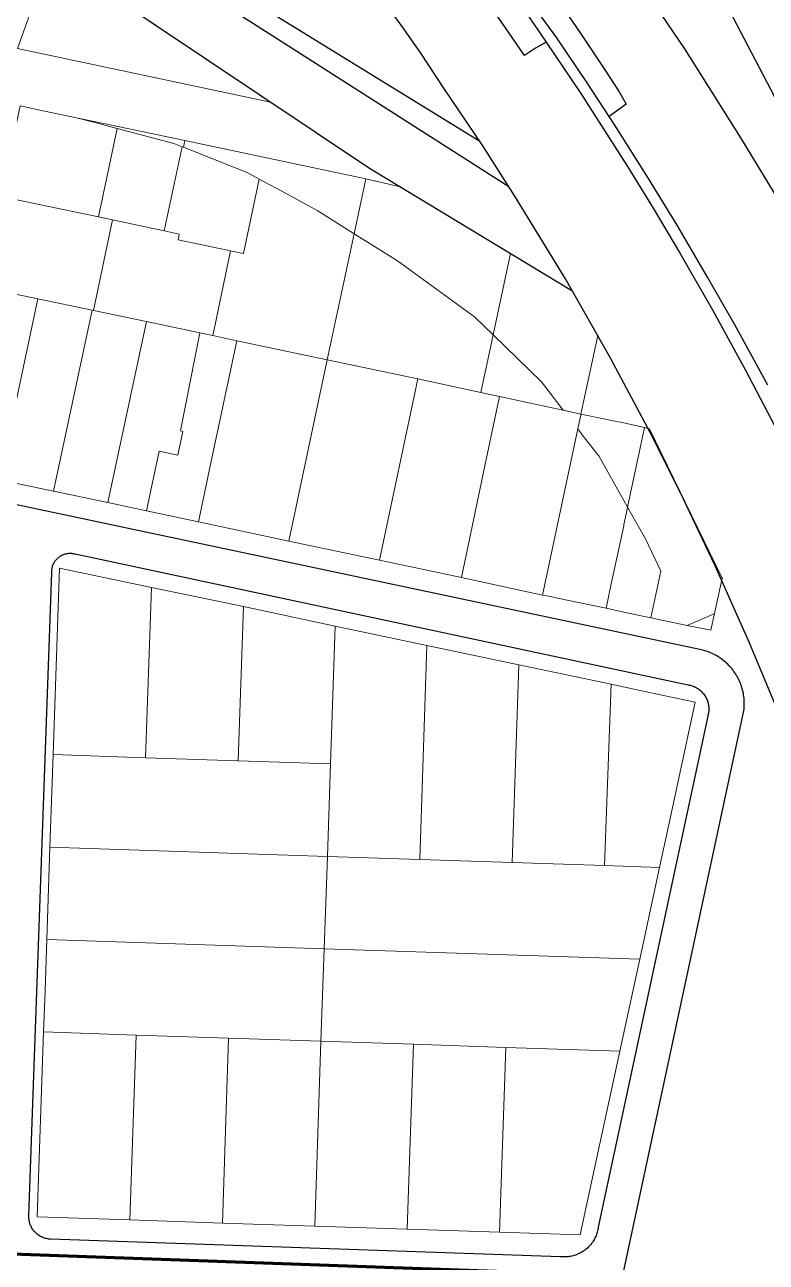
# Model space of a CAD drawing. Header units: inches. Extents: x -47590 to -46630, y -3759365 to -3758308.
# Drawn here: x -46893.6 to -46767.4, y -3759118.7 to -3758908 of the extents above; entities that cross this region are included whole.
import ezdxf

# ---------------------------------------------------------------- set-up
doc = ezdxf.new("R2010")
doc.units = ezdxf.units.IN
doc.header["$MEASUREMENT"] = 0
doc.layers.add('Area_Of_Interest', color=7, linetype='Continuous', true_color=0xf6210e)
doc.layers.add('curb_lines', color=7, linetype='Continuous', lineweight=30, true_color=0x0b8700)
doc.layers.add('Land_Parcels_Zoning', color=7, linetype='Continuous', lineweight=9, true_color=0xffffff)

msp = doc.modelspace()

# ---------------------------------------------------------------- linework, layer by layer
at = {"layer": 'Area_Of_Interest'}
msp.add_lwpolyline([(-46738.77, -3758972.33), (-46681.51, -3759081.97), (-46629.91, -3759365.08), (-47550.67, -3759341.26), (-47585.06, -3759271.15), (-47590.35, -3759224.85), (-47586.39, -3759156.05), (-47540.08, -3758625.56), (-47501.72, -3758466.81), (-47471.29, -3758308.06), (-47381.33, -3758329.23), (-46885.24, -3758764.47), (-46789.99, -3758874.27), (-46738.77, -3758972.33)], dxfattribs=at)
at = {"layer": 'curb_lines'}
for points in [[(-46804.82, -3758910.91), (-46806.63, -3758911.95), (-46808.51, -3758913.18), (-46812.47, -3758907.44), (-46816.62, -3758901.57), (-46821.89, -3758894.32), (-46826.5, -3758888.17), (-46831.96, -3758881.07), (-46837.36, -3758874.27), (-46842.39, -3758868.09), (-46847.5, -3758861.99), (-46852.61, -3758856.04), (-46858.22, -3758849.69), (-46864.41, -3758842.89), (-46870.21, -3758836.68), (-46876.79, -3758829.85), (-46882.66, -3758823.94), (-46887.89, -3758818.79), (-46893, -3758813.89), (-46896.43, -3758810.66), (-46900.26, -3758807.12), (-46907.97, -3758800.15)], [(-46893.36, -3758800.15), (-46882.22, -3758810.56), (-46872.94, -3758819.65), (-46864.2, -3758828.57), (-46855.04, -3758838.33), (-46844.13, -3758850.55), (-46835.05, -3758861.23), (-46829.37, -3758868.19), (-46819.01, -3758881.44), (-46812.03, -3758890.81), (-46804.79, -3758900.94), (-46799.02, -3758909.35), (-46794.71, -3758915.83), (-46792.38, -3758919.41), (-46791.2, -3758921.49), (-46794.11, -3758923.59)], [(-46893.36, -3758800.15), (-46882.22, -3758810.56), (-46872.94, -3758819.65), (-46864.2, -3758828.57), (-46855.04, -3758838.33), (-46844.13, -3758850.55), (-46835.05, -3758861.23), (-46829.37, -3758868.19), (-46819.01, -3758881.44), (-46812.03, -3758890.81), (-46804.79, -3758900.94), (-46799.02, -3758909.35), (-46794.71, -3758915.83), (-46792.38, -3758919.41), (-46791.2, -3758921.49), (-46794.11, -3758923.59)], [(-46846.93, -3758828.14), (-46845.7, -3758829.48), (-46840.92, -3758834.69), (-46836.26, -3758839.81), (-46825.61, -3758852.58), (-46814.32, -3758866.42), (-46804.37, -3758879.29), (-46796.99, -3758889.72), (-46788.02, -3758902.08), (-46781.31, -3758912.05), (-46771.62, -3758927.37), (-46763.45, -3758940.85)], [(-46846.93, -3758828.14), (-46845.7, -3758829.48), (-46840.92, -3758834.69), (-46836.26, -3758839.81), (-46825.61, -3758852.58), (-46814.32, -3758866.42), (-46804.37, -3758879.29), (-46796.99, -3758889.72), (-46788.02, -3758902.08), (-46781.31, -3758912.05), (-46771.62, -3758927.37), (-46763.45, -3758940.85)], [(-46764.97, -3759025.85), (-46770.26, -3759013.08), (-46776.04, -3759000.08), (-46782, -3758987.53), (-46787.11, -3758977.4), (-46793.88, -3758964.73), (-46801.55, -3758951.24), (-46810.13, -3758937.14), (-46815.62, -3758928.6), (-46822.24, -3758918.74), (-46826.15, -3758912.81), (-46829.04, -3758908.68), (-46833.63, -3758902.29), (-46838.67, -3758895.47), (-46843.71, -3758888.85), (-46849.15, -3758881.9), (-46855.52, -3758874.03), (-46863.21, -3758864.88), (-46868.67, -3758858.6), (-46873.07, -3758853.66), (-46879.42, -3758846.73), (-46882.95, -3758843.01)], [(-46764.97, -3759025.85), (-46770.26, -3759013.08), (-46776.04, -3759000.08), (-46782, -3758987.53), (-46787.11, -3758977.4), (-46793.88, -3758964.73), (-46801.55, -3758951.24), (-46810.13, -3758937.14), (-46815.62, -3758928.6), (-46822.24, -3758918.74), (-46826.15, -3758912.81), (-46829.04, -3758908.68), (-46833.63, -3758902.29), (-46838.67, -3758895.47), (-46843.71, -3758888.85), (-46849.15, -3758881.9), (-46855.52, -3758874.03), (-46863.21, -3758864.88), (-46868.67, -3758858.6), (-46873.07, -3758853.66), (-46879.42, -3758846.73), (-46882.95, -3758843.01)], [(-46800.48, -3758953.25), (-46834.87, -3758932.46), (-46934.96, -3758865.48)], [(-46800.48, -3758953.25), (-46834.87, -3758932.46), (-46918.67, -3758876.38)], [(-46816.3, -3758927.73), (-46873.91, -3758892.23)], [(-46816.3, -3758927.73), (-46873.91, -3758892.23)], [(-46875.35, -3758894.5), (-46811.16, -3758935.51)], [(-46875.35, -3758894.5), (-46811.16, -3758935.51)], [(-46809.26, -3758904.49), (-46806.12, -3758909.01), (-46798.95, -3758919.68), (-46791, -3758932.08), (-46786.62, -3758939.21), (-46781.97, -3758947.02), (-46776.52, -3758956.5), (-46770.88, -3758966.78), (-46763.42, -3758981.1)], [(-46809.26, -3758904.49), (-46806.12, -3758909.01), (-46798.95, -3758919.68), (-46791, -3758932.08), (-46786.62, -3758939.21), (-46781.97, -3758947.02), (-46776.52, -3758956.5), (-46770.88, -3758966.78), (-46763.42, -3758981.1)], [(-46767.1, -3758969.35), (-46772.73, -3758959.05), (-46777.35, -3758950.92), (-46782.56, -3758942.09), (-46787.41, -3758934.13), (-46793.15, -3758925.05), (-46797.85, -3758917.86), (-46803.03, -3758910.17), (-46807.21, -3758904.49)], [(-46767.1, -3758969.35), (-46772.73, -3758959.05), (-46777.35, -3758950.92), (-46782.56, -3758942.09), (-46787.41, -3758934.13), (-46793.15, -3758925.05), (-46797.85, -3758917.86), (-46803.03, -3758910.17), (-46807.21, -3758904.49)], [(-46830.17, -3759300.15), (-46771.18, -3759024.77), (-46771.15, -3759024.5), (-46771.13, -3759024.23), (-46771.11, -3759023.96), (-46771.11, -3759023.69), (-46771.11, -3759023.42), (-46771.11, -3759023.14), (-46771.13, -3759022.87), (-46771.15, -3759022.6), (-46771.19, -3759022.33), (-46771.23, -3759022.06), (-46771.27, -3759021.8), (-46771.33, -3759021.53), (-46771.39, -3759021.27), (-46771.46, -3759021), (-46771.54, -3759020.74), (-46771.62, -3759020.48), (-46771.72, -3759020.23), (-46771.82, -3759019.98), (-46771.92, -3759019.73), (-46772.04, -3759019.48), (-46772.16, -3759019.24), (-46772.29, -3759019), (-46772.42, -3759018.76), (-46772.57, -3759018.53), (-46772.71, -3759018.3), (-46772.87, -3759018.08), (-46773.03, -3759017.86), (-46773.2, -3759017.65), (-46773.37, -3759017.44), (-46773.55, -3759017.24), (-46773.74, -3759017.04), (-46773.93, -3759016.85), (-46774.13, -3759016.66), (-46774.33, -3759016.48), (-46774.54, -3759016.3), (-46774.75, -3759016.13), (-46774.96, -3759015.97), (-46775.19, -3759015.81), (-46775.41, -3759015.66), (-46775.64, -3759015.52), (-46775.88, -3759015.38), (-46776.12, -3759015.25), (-46776.36, -3759015.13), (-46776.6, -3759015.01), (-46776.85, -3759014.9), (-46777.1, -3759014.8), (-46777.36, -3759014.7), (-46777.62, -3759014.62), (-46777.88, -3759014.54), (-46778.14, -3759014.46), (-46778.4, -3759014.4), (-46778.67, -3759014.34), (-47012.04, -3758964.93)], [(-46830.17, -3759300.15), (-46771.18, -3759024.77), (-46771.15, -3759024.5), (-46771.13, -3759024.23), (-46771.11, -3759023.96), (-46771.11, -3759023.69), (-46771.11, -3759023.42), (-46771.11, -3759023.14), (-46771.13, -3759022.87), (-46771.15, -3759022.6), (-46771.19, -3759022.33), (-46771.23, -3759022.06), (-46771.27, -3759021.8), (-46771.33, -3759021.53), (-46771.39, -3759021.27), (-46771.46, -3759021), (-46771.54, -3759020.74), (-46771.62, -3759020.48), (-46771.72, -3759020.23), (-46771.82, -3759019.98), (-46771.92, -3759019.73), (-46772.04, -3759019.48), (-46772.16, -3759019.24), (-46772.29, -3759019), (-46772.42, -3759018.76), (-46772.57, -3759018.53), (-46772.71, -3759018.3), (-46772.87, -3759018.08), (-46773.03, -3759017.86), (-46773.2, -3759017.65), (-46773.37, -3759017.44), (-46773.55, -3759017.24), (-46773.74, -3759017.04), (-46773.93, -3759016.85), (-46774.13, -3759016.66), (-46774.33, -3759016.48), (-46774.54, -3759016.3), (-46774.75, -3759016.13), (-46774.96, -3759015.97), (-46775.19, -3759015.81), (-46775.41, -3759015.66), (-46775.64, -3759015.52), (-46775.88, -3759015.38), (-46776.12, -3759015.25), (-46776.36, -3759015.13), (-46776.6, -3759015.01), (-46776.85, -3759014.9), (-46777.1, -3759014.8), (-46777.36, -3759014.7), (-46777.62, -3759014.62), (-46777.88, -3759014.54), (-46778.14, -3759014.46), (-46778.4, -3759014.4), (-46778.67, -3759014.34), (-47012.04, -3758964.93)]]:
    msp.add_lwpolyline(points, dxfattribs=at)
msp.add_lwpolyline([(-46888.94, -3759001.2), (-46888.94, -3759001.05), (-46888.94, -3759000.89), (-46888.93, -3759000.74), (-46888.91, -3759000.58), (-46888.88, -3759000.43), (-46888.85, -3759000.28), (-46888.81, -3759000.13), (-46888.76, -3758999.98), (-46888.7, -3758999.84), (-46888.64, -3758999.7), (-46888.57, -3758999.56), (-46888.49, -3758999.43), (-46888.41, -3758999.3), (-46888.32, -3758999.17), (-46888.22, -3758999.05), (-46888.12, -3758998.94), (-46888.01, -3758998.82), (-46887.89, -3758998.72), (-46887.78, -3758998.62), (-46887.65, -3758998.53), (-46887.52, -3758998.44), (-46887.39, -3758998.36), (-46887.26, -3758998.29), (-46887.12, -3758998.22), (-46886.97, -3758998.16), (-46886.83, -3758998.11), (-46886.68, -3758998.06), (-46886.53, -3758998.02), (-46886.38, -3758997.99), (-46886.23, -3758997.97), (-46886.07, -3758997.96), (-46885.92, -3758997.95), (-46885.76, -3758997.95), (-46885.61, -3758997.96), (-46885.46, -3758997.97), (-46885.3, -3758998), (-46885.15, -3758998.03), (-46885, -3758998.07), (-46780.67, -3759020.36), (-46780.49, -3759020.39), (-46780.31, -3759020.43), (-46780.14, -3759020.47), (-46779.97, -3759020.52), (-46779.8, -3759020.58), (-46779.64, -3759020.65), (-46779.47, -3759020.73), (-46779.32, -3759020.81), (-46779.16, -3759020.9), (-46779.01, -3759020.99), (-46778.86, -3759021.09), (-46778.72, -3759021.2), (-46778.58, -3759021.31), (-46778.45, -3759021.43), (-46778.32, -3759021.56), (-46778.2, -3759021.69), (-46778.08, -3759021.82), (-46777.97, -3759021.96), (-46777.87, -3759022.11), (-46777.77, -3759022.26), (-46777.68, -3759022.41), (-46777.59, -3759022.57), (-46777.52, -3759022.73), (-46777.45, -3759022.9), (-46777.38, -3759023.06), (-46777.33, -3759023.23), (-46777.28, -3759023.4), (-46777.24, -3759023.58), (-46777.2, -3759023.75), (-46777.18, -3759023.93), (-46777.16, -3759024.11), (-46777.15, -3759024.29), (-46777.14, -3759024.46), (-46777.15, -3759024.64), (-46777.16, -3759024.82), (-46777.18, -3759025), (-46777.21, -3759025.18), (-46777.24, -3759025.35), (-46777.29, -3759025.52), (-46777.34, -3759025.7), (-46795.96, -3759112.67), (-46795.99, -3759112.89), (-46796.03, -3759113.1), (-46796.08, -3759113.31), (-46796.13, -3759113.52), (-46796.19, -3759113.72), (-46796.26, -3759113.93), (-46796.34, -3759114.13), (-46796.43, -3759114.33), (-46796.52, -3759114.52), (-46796.62, -3759114.71), (-46796.73, -3759114.9), (-46796.84, -3759115.09), (-46796.96, -3759115.27), (-46797.09, -3759115.44), (-46797.22, -3759115.61), (-46797.36, -3759115.77), (-46797.51, -3759115.93), (-46797.66, -3759116.09), (-46797.82, -3759116.24), (-46797.98, -3759116.38), (-46798.15, -3759116.51), (-46798.32, -3759116.64), (-46798.5, -3759116.77), (-46798.68, -3759116.89), (-46798.86, -3759117), (-46799.05, -3759117.1), (-46799.25, -3759117.19), (-46799.44, -3759117.28), (-46799.64, -3759117.37), (-46799.85, -3759117.44), (-46800.05, -3759117.51), (-46800.26, -3759117.57), (-46800.47, -3759117.62), (-46800.68, -3759117.66), (-46800.89, -3759117.7), (-46801.11, -3759117.72), (-46801.32, -3759117.74), (-46801.54, -3759117.75), (-46801.75, -3759117.76), (-46801.97, -3759117.75), (-46802.19, -3759117.74), (-46802.4, -3759117.72), (-46889.19, -3759114.73), (-46889.36, -3759114.72), (-46889.53, -3759114.7), (-46889.71, -3759114.67), (-46889.88, -3759114.64), (-46890.04, -3759114.6), (-46890.21, -3759114.55), (-46890.37, -3759114.49), (-46890.54, -3759114.43), (-46890.69, -3759114.35), (-46890.85, -3759114.28), (-46891, -3759114.19), (-46891.15, -3759114.1), (-46891.29, -3759114), (-46891.43, -3759113.89), (-46891.56, -3759113.78), (-46891.69, -3759113.66), (-46891.81, -3759113.54), (-46891.93, -3759113.41), (-46892.04, -3759113.28), (-46892.14, -3759113.14), (-46892.24, -3759113), (-46892.33, -3759112.85), (-46892.41, -3759112.7), (-46892.49, -3759112.54), (-46892.56, -3759112.38), (-46892.63, -3759112.22), (-46892.68, -3759112.06), (-46892.73, -3759111.89), (-46892.77, -3759111.72), (-46892.8, -3759111.55), (-46892.83, -3759111.38), (-46892.84, -3759111.21), (-46892.85, -3759111.03), (-46892.85, -3759110.86), (-46892.85, -3759110.69)], close=True, dxfattribs=at)
msp.add_lwpolyline([(-46888.94, -3759001.2), (-46888.94, -3759001.05), (-46888.94, -3759000.89), (-46888.93, -3759000.74), (-46888.91, -3759000.58), (-46888.88, -3759000.43), (-46888.85, -3759000.28), (-46888.81, -3759000.13), (-46888.76, -3758999.98), (-46888.7, -3758999.84), (-46888.64, -3758999.7), (-46888.57, -3758999.56), (-46888.49, -3758999.43), (-46888.41, -3758999.3), (-46888.32, -3758999.17), (-46888.22, -3758999.05), (-46888.12, -3758998.94), (-46888.01, -3758998.82), (-46887.89, -3758998.72), (-46887.78, -3758998.62), (-46887.65, -3758998.53), (-46887.52, -3758998.44), (-46887.39, -3758998.36), (-46887.26, -3758998.29), (-46887.12, -3758998.22), (-46886.97, -3758998.16), (-46886.83, -3758998.11), (-46886.68, -3758998.06), (-46886.53, -3758998.02), (-46886.38, -3758997.99), (-46886.23, -3758997.97), (-46886.07, -3758997.96), (-46885.92, -3758997.95), (-46885.76, -3758997.95), (-46885.61, -3758997.96), (-46885.46, -3758997.97), (-46885.3, -3758998), (-46885.15, -3758998.03), (-46885, -3758998.07), (-46780.67, -3759020.36), (-46780.49, -3759020.39), (-46780.31, -3759020.43), (-46780.14, -3759020.47), (-46779.97, -3759020.52), (-46779.8, -3759020.58), (-46779.64, -3759020.65), (-46779.47, -3759020.73), (-46779.32, -3759020.81), (-46779.16, -3759020.9), (-46779.01, -3759020.99), (-46778.86, -3759021.09), (-46778.72, -3759021.2), (-46778.58, -3759021.31), (-46778.45, -3759021.43), (-46778.32, -3759021.56), (-46778.2, -3759021.69), (-46778.08, -3759021.82), (-46777.97, -3759021.96), (-46777.87, -3759022.11), (-46777.77, -3759022.26), (-46777.68, -3759022.41), (-46777.59, -3759022.57), (-46777.52, -3759022.73), (-46777.45, -3759022.9), (-46777.38, -3759023.06), (-46777.33, -3759023.23), (-46777.28, -3759023.4), (-46777.24, -3759023.58), (-46777.2, -3759023.75), (-46777.18, -3759023.93), (-46777.16, -3759024.11), (-46777.15, -3759024.29), (-46777.14, -3759024.46), (-46777.15, -3759024.64), (-46777.16, -3759024.82), (-46777.18, -3759025), (-46777.21, -3759025.18), (-46777.24, -3759025.35), (-46777.29, -3759025.52), (-46777.34, -3759025.7), (-46795.96, -3759112.67), (-46795.99, -3759112.89), (-46796.03, -3759113.1), (-46796.08, -3759113.31), (-46796.13, -3759113.52), (-46796.19, -3759113.72), (-46796.26, -3759113.93), (-46796.34, -3759114.13), (-46796.43, -3759114.33), (-46796.52, -3759114.52), (-46796.62, -3759114.71), (-46796.73, -3759114.9), (-46796.84, -3759115.09), (-46796.96, -3759115.27), (-46797.09, -3759115.44), (-46797.22, -3759115.61), (-46797.36, -3759115.77), (-46797.51, -3759115.93), (-46797.66, -3759116.09), (-46797.82, -3759116.24), (-46797.98, -3759116.38), (-46798.15, -3759116.51), (-46798.32, -3759116.64), (-46798.5, -3759116.77), (-46798.68, -3759116.89), (-46798.86, -3759117), (-46799.05, -3759117.1), (-46799.25, -3759117.19), (-46799.44, -3759117.28), (-46799.64, -3759117.37), (-46799.85, -3759117.44), (-46800.05, -3759117.51), (-46800.26, -3759117.57), (-46800.47, -3759117.62), (-46800.68, -3759117.66), (-46800.89, -3759117.7), (-46801.11, -3759117.72), (-46801.32, -3759117.74), (-46801.54, -3759117.75), (-46801.75, -3759117.76), (-46801.97, -3759117.75), (-46802.19, -3759117.74), (-46802.4, -3759117.72), (-46889.19, -3759114.73), (-46889.36, -3759114.72), (-46889.53, -3759114.7), (-46889.71, -3759114.67), (-46889.88, -3759114.64), (-46890.04, -3759114.6), (-46890.21, -3759114.55), (-46890.37, -3759114.49), (-46890.54, -3759114.43), (-46890.69, -3759114.35), (-46890.85, -3759114.28), (-46891, -3759114.19), (-46891.15, -3759114.1), (-46891.29, -3759114), (-46891.43, -3759113.89), (-46891.56, -3759113.78), (-46891.69, -3759113.66), (-46891.81, -3759113.54), (-46891.93, -3759113.41), (-46892.04, -3759113.28), (-46892.14, -3759113.14), (-46892.24, -3759113), (-46892.33, -3759112.85), (-46892.41, -3759112.7), (-46892.49, -3759112.54), (-46892.56, -3759112.38), (-46892.63, -3759112.22), (-46892.68, -3759112.06), (-46892.73, -3759111.89), (-46892.77, -3759111.72), (-46892.8, -3759111.55), (-46892.83, -3759111.38), (-46892.84, -3759111.21), (-46892.85, -3759111.03), (-46892.85, -3759110.86), (-46892.85, -3759110.69)], close=True, dxfattribs=at)
at = {"layer": 'Land_Parcels_Zoning'}
for p, q in [((-46894.78, -3758912.04), (-46851.76, -3758921.16)), ((-46890.17, -3758922.66), (-46894.33, -3758921.78)), ((-46884.77, -3758923.8), (-46890.17, -3758922.66)), ((-46866.29, -3758927.69), (-46884.77, -3758923.8)), ((-46835.51, -3758934.23), (-46866.29, -3758927.69)), ((-46829.87, -3758935.48), (-46835.51, -3758934.23)), ((-46897.89, -3758985.42), (-46888.66, -3758987.35)), ((-46888.66, -3758987.35), (-46879.41, -3758989.29)), ((-46879.41, -3758989.29), (-46872.82, -3758990.71)), ((-46872.82, -3758990.71), (-46864.01, -3758992.6)), ((-46864.01, -3758992.6), (-46848.61, -3758995.88)), ((-46848.61, -3758995.88), (-46833.21, -3758999.13)), ((-46833.21, -3758999.13), (-46819.23, -3759002.09)), ((-46819.23, -3759002.09), (-46805.44, -3759005.06)), ((-46805.44, -3759005.06), (-46804.7, -3759005.21)), ((-46804.7, -3759005.21), (-46804.16, -3759005.32)), ((-46804.16, -3759005.32), (-46803.43, -3759005.48)), ((-46803.43, -3759005.48), (-46801.52, -3759005.87)), ((-46801.52, -3759005.87), (-46794.64, -3759007.32)), ((-46794.64, -3759007.32), (-46791.59, -3759007.96)), ((-46791.59, -3759007.96), (-46787, -3759008.92)), ((-46787, -3759008.92), (-46780.83, -3759010.22)), ((-46780.83, -3759010.22), (-46776.83, -3759011.06)), ((-46890.1, -3759072.47), (-46890.34, -3759079.44)), ((-46890.34, -3759079.44), (-46891.42, -3759110.92)), ((-46799.02, -3759113.99), (-46797.54, -3759107.11)), ((-46891.42, -3759110.92), (-46875.67, -3759111.45)), ((-46875.67, -3759111.45), (-46859.93, -3759111.99)), ((-46859.93, -3759111.99), (-46844.22, -3759112.49)), ((-46844.22, -3759112.49), (-46828.49, -3759113.01)), ((-46828.49, -3759113.01), (-46812.75, -3759113.54)), ((-46812.75, -3759113.54), (-46799.02, -3759113.99))]:
    msp.add_line(p, q, dxfattribs=at)
at = {"layer": 'Land_Parcels_Zoning', "lineweight": 100}
msp.add_line((-47415.6, -3759098.43), (-46794.29, -3759120.88), dxfattribs=at)
at = {"layer": 'Land_Parcels_Zoning'}
for points in [[(-46919.96, -3758878.62), (-46895.14, -3758896.11), (-46890.33, -3758899.49), (-46894.78, -3758912.04), (-46934.26, -3758903.61), (-46964.7, -3758897.07), (-47008.34, -3758887.68), (-47036.95, -3758866.25), (-47002.31, -3758824.64), (-46997.5, -3758824)], [(-46919.96, -3758878.62), (-46895.14, -3758896.11), (-46890.33, -3758899.49), (-46894.78, -3758912.04), (-46934.26, -3758903.61), (-46964.7, -3758897.07), (-47008.34, -3758887.68), (-47036.95, -3758866.25), (-47002.31, -3758824.64), (-46997.5, -3758824)], [(-46884.77, -3758923.8), (-46881.41, -3758924.68), (-46877.82, -3758925.63), (-46881, -3758940.7), (-46892.45, -3758938.28), (-46895.39, -3758937.66), (-46897.59, -3758937.2), (-46894.33, -3758921.78), (-46890.17, -3758922.66)], [(-46884.77, -3758923.8), (-46881.41, -3758924.68), (-46877.82, -3758925.63), (-46881, -3758940.7), (-46892.45, -3758938.28), (-46895.39, -3758937.66), (-46897.59, -3758937.2), (-46894.33, -3758921.78), (-46890.17, -3758922.66)], [(-46866.29, -3758927.69), (-46866.53, -3758928.83), (-46866.78, -3758928.73), (-46868.19, -3758928.17), (-46877.82, -3758925.63), (-46881.41, -3758924.68), (-46884.77, -3758923.8)], [(-46866.29, -3758927.69), (-46866.53, -3758928.83), (-46866.78, -3758928.73), (-46868.19, -3758928.17), (-46877.82, -3758925.63), (-46881.41, -3758924.68), (-46884.77, -3758923.8)], [(-46866.78, -3758928.73), (-46869.81, -3758943.07), (-46878.6, -3758941.21), (-46881, -3758940.7), (-46877.82, -3758925.63), (-46868.19, -3758928.17)], [(-46866.78, -3758928.73), (-46869.81, -3758943.07), (-46878.6, -3758941.21), (-46881, -3758940.7), (-46877.82, -3758925.63), (-46868.19, -3758928.17)], [(-46866.53, -3758928.83), (-46857.57, -3758932.39), (-46855.71, -3758933.13), (-46853.65, -3758934.25), (-46856.33, -3758946.94), (-46858.53, -3758946.47), (-46863.67, -3758945.38), (-46867.47, -3758944.58), (-46867.27, -3758943.61), (-46869.81, -3758943.07), (-46866.78, -3758928.73)], [(-46866.53, -3758928.83), (-46857.57, -3758932.39), (-46855.71, -3758933.13), (-46853.65, -3758934.25), (-46856.33, -3758946.94), (-46858.53, -3758946.47), (-46863.67, -3758945.38), (-46867.47, -3758944.58), (-46867.27, -3758943.61), (-46869.81, -3758943.07), (-46866.78, -3758928.73)], [(-46835.51, -3758934.23), (-46835.56, -3758934.49), (-46837.49, -3758943.54), (-46843.7, -3758939.66), (-46849.83, -3758936.33), (-46853.65, -3758934.25), (-46855.71, -3758933.13), (-46857.57, -3758932.39), (-46866.53, -3758928.83), (-46866.29, -3758927.69)], [(-46835.51, -3758934.23), (-46835.56, -3758934.49), (-46837.49, -3758943.54), (-46843.7, -3758939.66), (-46849.83, -3758936.33), (-46853.65, -3758934.25), (-46855.71, -3758933.13), (-46857.57, -3758932.39), (-46866.53, -3758928.83), (-46866.29, -3758927.69)], [(-46837.49, -3758943.54), (-46842.07, -3758965), (-46857.47, -3758961.77), (-46861.57, -3758960.88), (-46860.95, -3758957.94), (-46858.53, -3758946.47), (-46856.33, -3758946.94), (-46853.65, -3758934.25), (-46849.83, -3758936.33), (-46843.7, -3758939.66)], [(-46837.49, -3758943.54), (-46842.07, -3758965), (-46857.47, -3758961.77), (-46861.57, -3758960.88), (-46860.95, -3758957.94), (-46858.53, -3758946.47), (-46856.33, -3758946.94), (-46853.65, -3758934.25), (-46849.83, -3758936.33), (-46843.7, -3758939.66)], [(-46881, -3758940.7), (-46878.6, -3758941.21), (-46881.85, -3758956.6), (-46882.11, -3758956.55), (-46891.35, -3758954.61), (-46900.63, -3758952.69), (-46900.85, -3758952.64), (-46897.59, -3758937.2), (-46895.39, -3758937.66), (-46892.45, -3758938.28)], [(-46881, -3758940.7), (-46878.6, -3758941.21), (-46881.85, -3758956.6), (-46882.11, -3758956.55), (-46891.35, -3758954.61), (-46900.63, -3758952.69), (-46900.85, -3758952.64), (-46897.59, -3758937.2), (-46895.39, -3758937.66), (-46892.45, -3758938.28)], [(-46869.81, -3758943.07), (-46867.27, -3758943.61), (-46867.47, -3758944.58), (-46863.67, -3758945.38), (-46858.53, -3758946.47), (-46860.95, -3758957.94), (-46861.57, -3758960.88), (-46863.77, -3758960.41), (-46872.86, -3758958.49), (-46881.85, -3758956.6), (-46878.6, -3758941.21)], [(-46869.81, -3758943.07), (-46867.27, -3758943.61), (-46867.47, -3758944.58), (-46863.67, -3758945.38), (-46858.53, -3758946.47), (-46860.95, -3758957.94), (-46861.57, -3758960.88), (-46863.77, -3758960.41), (-46872.86, -3758958.49), (-46881.85, -3758956.6), (-46878.6, -3758941.21)], [(-46813.85, -3758960.76), (-46815.94, -3758970.58), (-46826.68, -3758968.28), (-46842.07, -3758965), (-46837.49, -3758943.54), (-46830.12, -3758948.14), (-46817.02, -3758957.68)], [(-46813.85, -3758960.76), (-46815.94, -3758970.58), (-46826.68, -3758968.28), (-46842.07, -3758965), (-46837.49, -3758943.54), (-46830.12, -3758948.14), (-46817.02, -3758957.68)], [(-46891.35, -3758954.61), (-46897.89, -3758985.42), (-46907.15, -3758983.5), (-46900.63, -3758952.69)], [(-46891.35, -3758954.61), (-46897.89, -3758985.42), (-46907.15, -3758983.5), (-46900.63, -3758952.69)], [(-46882.11, -3758956.55), (-46888.66, -3758987.35), (-46897.89, -3758985.42), (-46891.35, -3758954.61)], [(-46882.11, -3758956.55), (-46888.66, -3758987.35), (-46897.89, -3758985.42), (-46891.35, -3758954.61)], [(-46881.85, -3758956.6), (-46872.86, -3758958.49), (-46879.41, -3758989.29), (-46888.66, -3758987.35), (-46882.11, -3758956.55)], [(-46881.85, -3758956.6), (-46872.86, -3758958.49), (-46879.41, -3758989.29), (-46888.66, -3758987.35), (-46882.11, -3758956.55)], [(-46863.77, -3758960.41), (-46867.07, -3758977.13), (-46866.68, -3758977.21), (-46867.5, -3758981.27), (-46870.71, -3758980.59), (-46872.15, -3758987.51), (-46872.82, -3758990.71), (-46879.41, -3758989.29), (-46872.86, -3758958.49)], [(-46863.77, -3758960.41), (-46867.07, -3758977.13), (-46866.68, -3758977.21), (-46867.5, -3758981.27), (-46870.71, -3758980.59), (-46872.15, -3758987.51), (-46872.82, -3758990.71), (-46879.41, -3758989.29), (-46872.86, -3758958.49)], [(-46861.57, -3758960.88), (-46857.47, -3758961.77), (-46861.88, -3758982.54), (-46864.01, -3758992.6), (-46872.82, -3758990.71), (-46872.15, -3758987.51), (-46870.71, -3758980.59), (-46867.5, -3758981.27), (-46866.68, -3758977.21), (-46867.07, -3758977.13), (-46863.77, -3758960.41)], [(-46861.57, -3758960.88), (-46857.47, -3758961.77), (-46861.88, -3758982.54), (-46864.01, -3758992.6), (-46872.82, -3758990.71), (-46872.15, -3758987.51), (-46870.71, -3758980.59), (-46867.5, -3758981.27), (-46866.68, -3758977.21), (-46867.07, -3758977.13), (-46863.77, -3758960.41)], [(-46801.93, -3758973.59), (-46810.95, -3758971.65), (-46812.77, -3758971.26), (-46815.94, -3758970.58), (-46813.85, -3758960.76), (-46805.61, -3758968.78)], [(-46801.93, -3758973.59), (-46810.95, -3758971.65), (-46812.77, -3758971.26), (-46815.94, -3758970.58), (-46813.85, -3758960.76), (-46805.61, -3758968.78)], [(-46842.07, -3758965), (-46848.61, -3758995.88), (-46864.01, -3758992.6), (-46861.88, -3758982.54), (-46857.47, -3758961.77)], [(-46842.07, -3758965), (-46848.61, -3758995.88), (-46864.01, -3758992.6), (-46861.88, -3758982.54), (-46857.47, -3758961.77)], [(-46826.68, -3758968.28), (-46833.21, -3758999.13), (-46848.61, -3758995.88), (-46842.07, -3758965)], [(-46826.68, -3758968.28), (-46833.21, -3758999.13), (-46848.61, -3758995.88), (-46842.07, -3758965)], [(-46815.94, -3758970.58), (-46812.77, -3758971.26), (-46815.24, -3758983.06), (-46819.23, -3759002.09), (-46833.21, -3758999.13), (-46826.68, -3758968.28)], [(-46815.94, -3758970.58), (-46812.77, -3758971.26), (-46815.24, -3758983.06), (-46819.23, -3759002.09), (-46833.21, -3758999.13), (-46826.68, -3758968.28)], [(-46801.93, -3758973.59), (-46798.9, -3758974.24), (-46798.94, -3758974.45), (-46799.44, -3758976.79), (-46805.44, -3759005.06), (-46819.23, -3759002.09), (-46815.24, -3758983.06), (-46812.77, -3758971.26), (-46810.95, -3758971.65)], [(-46801.93, -3758973.59), (-46798.9, -3758974.24), (-46798.94, -3758974.45), (-46799.44, -3758976.79), (-46805.44, -3759005.06), (-46819.23, -3759002.09), (-46815.24, -3758983.06), (-46812.77, -3758971.26), (-46810.95, -3758971.65)], [(-46794.29, -3759005.67), (-46794.64, -3759007.32), (-46801.52, -3759005.87), (-46803.43, -3759005.48), (-46804.16, -3759005.32), (-46804.7, -3759005.21), (-46805.44, -3759005.06), (-46799.44, -3758976.79), (-46798.94, -3758974.45), (-46798.9, -3758974.24), (-46794.99, -3758975.08), (-46793.45, -3758975.39), (-46793.09, -3758975.45), (-46791.92, -3758975.7), (-46788.07, -3758976.54), (-46789.54, -3758983.45), (-46790.96, -3758990.1), (-46791.04, -3758990.44), (-46791.33, -3758991.82), (-46791.49, -3758992.55), (-46791.59, -3758993.03), (-46791.63, -3758993.28), (-46793.98, -3759004.21)], [(-46794.29, -3759005.67), (-46794.64, -3759007.32), (-46801.52, -3759005.87), (-46803.43, -3759005.48), (-46804.16, -3759005.32), (-46804.7, -3759005.21), (-46805.44, -3759005.06), (-46799.44, -3758976.79), (-46798.94, -3758974.45), (-46798.9, -3758974.24), (-46794.99, -3758975.08), (-46793.45, -3758975.39), (-46793.09, -3758975.45), (-46791.92, -3758975.7), (-46788.07, -3758976.54), (-46789.54, -3758983.45), (-46790.96, -3758990.1), (-46791.04, -3758990.44), (-46791.33, -3758991.82), (-46791.49, -3758992.55), (-46791.59, -3758993.03), (-46791.63, -3758993.28), (-46793.98, -3759004.21)], [(-46785.31, -3759000.99), (-46787, -3759008.92), (-46791.59, -3759007.96), (-46794.64, -3759007.32), (-46801.52, -3759005.87), (-46803.43, -3759005.48), (-46804.16, -3759005.32), (-46804.7, -3759005.21), (-46805.44, -3759005.06), (-46799.44, -3758976.79), (-46799.35, -3758976.91), (-46799.12, -3758977.21), (-46798.68, -3758977.77), (-46796.23, -3758980.94), (-46795.89, -3758981.39), (-46791.59, -3758988.99), (-46790.96, -3758990.1), (-46787.92, -3758995.49)], [(-46785.31, -3759000.99), (-46787, -3759008.92), (-46791.59, -3759007.96), (-46794.64, -3759007.32), (-46801.52, -3759005.87), (-46803.43, -3759005.48), (-46804.16, -3759005.32), (-46804.7, -3759005.21), (-46805.44, -3759005.06), (-46799.44, -3758976.79), (-46799.35, -3758976.91), (-46799.12, -3758977.21), (-46798.68, -3758977.77), (-46796.23, -3758980.94), (-46795.89, -3758981.39), (-46791.59, -3758988.99), (-46790.96, -3758990.1), (-46787.92, -3758995.49)], [(-46779.01, -3759009.44), (-46780.83, -3759010.22), (-46787, -3759008.92), (-46791.59, -3759007.96), (-46794.64, -3759007.32), (-46794.29, -3759005.67), (-46793.98, -3759004.21), (-46791.63, -3758993.28), (-46791.59, -3758993.03), (-46791.49, -3758992.55), (-46791.33, -3758991.82), (-46791.04, -3758990.44), (-46790.96, -3758990.1), (-46789.54, -3758983.45), (-46788.07, -3758976.54), (-46787.23, -3758976.75), (-46774.88, -3759002.2), (-46776.2, -3759008.22), (-46777.28, -3759008.71)], [(-46779.01, -3759009.44), (-46780.83, -3759010.22), (-46787, -3759008.92), (-46791.59, -3759007.96), (-46794.64, -3759007.32), (-46794.29, -3759005.67), (-46793.98, -3759004.21), (-46791.63, -3758993.28), (-46791.59, -3758993.03), (-46791.49, -3758992.55), (-46791.33, -3758991.82), (-46791.04, -3758990.44), (-46790.96, -3758990.1), (-46789.54, -3758983.45), (-46788.07, -3758976.54), (-46787.23, -3758976.75), (-46774.88, -3759002.2), (-46776.2, -3759008.22), (-46777.28, -3759008.71)], [(-46871.98, -3759003.76), (-46872.99, -3759032.76), (-46888.72, -3759032.23), (-46887.63, -3759000.49)], [(-46871.98, -3759003.76), (-46872.99, -3759032.76), (-46888.72, -3759032.23), (-46887.63, -3759000.49)], [(-46856.34, -3759007.02), (-46857.25, -3759033.29), (-46872.99, -3759032.76), (-46871.98, -3759003.76)], [(-46856.34, -3759007.02), (-46857.25, -3759033.29), (-46872.99, -3759032.76), (-46871.98, -3759003.76)], [(-46840.73, -3759010.37), (-46841.52, -3759033.81), (-46857.25, -3759033.29), (-46856.34, -3759007.02)], [(-46840.73, -3759010.37), (-46841.52, -3759033.81), (-46857.25, -3759033.29), (-46856.34, -3759007.02)], [(-46776.83, -3759011.06), (-46780.83, -3759010.22), (-46779.01, -3759009.44), (-46777.28, -3759008.71), (-46776.2, -3759008.22)], [(-46776.83, -3759011.06), (-46780.83, -3759010.22), (-46779.01, -3759009.44), (-46777.28, -3759008.71), (-46776.2, -3759008.22)], [(-46825.11, -3759013.66), (-46826.33, -3759050.08), (-46842.06, -3759049.55), (-46841.52, -3759033.81), (-46840.73, -3759010.37)], [(-46825.11, -3759013.66), (-46826.33, -3759050.08), (-46842.06, -3759049.55), (-46841.52, -3759033.81), (-46840.73, -3759010.37)], [(-46809.48, -3759016.96), (-46810.6, -3759050.6), (-46826.33, -3759050.08), (-46825.11, -3759013.66)], [(-46809.48, -3759016.96), (-46810.6, -3759050.6), (-46826.33, -3759050.08), (-46825.11, -3759013.66)], [(-46793.77, -3759020.26), (-46794.88, -3759051.13), (-46810.6, -3759050.6), (-46809.48, -3759016.96)], [(-46793.77, -3759020.26), (-46794.88, -3759051.13), (-46810.6, -3759050.6), (-46809.48, -3759016.96)], [(-46785.54, -3759051.43), (-46794.88, -3759051.13), (-46793.77, -3759020.26), (-46789.14, -3759021.23), (-46779.46, -3759023.28), (-46784.02, -3759044.42)], [(-46785.54, -3759051.43), (-46794.88, -3759051.13), (-46793.77, -3759020.26), (-46789.14, -3759021.23), (-46779.46, -3759023.28), (-46784.02, -3759044.42)], [(-46872.99, -3759032.76), (-46857.25, -3759033.29), (-46841.52, -3759033.81), (-46842.06, -3759049.55), (-46889.26, -3759047.97), (-46888.72, -3759032.23)], [(-46872.99, -3759032.76), (-46857.25, -3759033.29), (-46841.52, -3759033.81), (-46842.06, -3759049.55), (-46889.26, -3759047.97), (-46888.72, -3759032.23)], [(-46842.06, -3759049.55), (-46842.6, -3759065.28), (-46889.8, -3759063.7), (-46889.26, -3759047.97)], [(-46842.06, -3759049.55), (-46842.6, -3759065.28), (-46889.8, -3759063.7), (-46889.26, -3759047.97)], [(-46826.33, -3759050.08), (-46810.6, -3759050.6), (-46794.88, -3759051.13), (-46785.54, -3759051.43), (-46788.9, -3759067.07), (-46842.6, -3759065.28), (-46842.06, -3759049.55)], [(-46826.33, -3759050.08), (-46810.6, -3759050.6), (-46794.88, -3759051.13), (-46785.54, -3759051.43), (-46788.9, -3759067.07), (-46842.6, -3759065.28), (-46842.06, -3759049.55)], [(-46842.6, -3759065.28), (-46843.15, -3759081.02), (-46858.87, -3759080.49), (-46874.61, -3759079.97), (-46890.34, -3759079.44), (-46890.1, -3759072.47), (-46889.8, -3759063.7)], [(-46842.6, -3759065.28), (-46843.15, -3759081.02), (-46858.87, -3759080.49), (-46874.61, -3759079.97), (-46890.34, -3759079.44), (-46890.1, -3759072.47), (-46889.8, -3759063.7)], [(-46788.9, -3759067.07), (-46792.28, -3759082.72), (-46811.68, -3759082.07), (-46827.41, -3759081.54), (-46843.15, -3759081.02), (-46842.6, -3759065.28)], [(-46788.9, -3759067.07), (-46792.28, -3759082.72), (-46811.68, -3759082.07), (-46827.41, -3759081.54), (-46843.15, -3759081.02), (-46842.6, -3759065.28)], [(-46874.61, -3759079.97), (-46875.67, -3759111.45), (-46891.42, -3759110.92), (-46890.34, -3759079.44)], [(-46874.61, -3759079.97), (-46875.67, -3759111.45), (-46891.42, -3759110.92), (-46890.34, -3759079.44)], [(-46858.87, -3759080.49), (-46859.93, -3759111.99), (-46875.67, -3759111.45), (-46874.61, -3759079.97)], [(-46858.87, -3759080.49), (-46859.93, -3759111.99), (-46875.67, -3759111.45), (-46874.61, -3759079.97)], [(-46843.15, -3759081.02), (-46844.22, -3759112.49), (-46859.93, -3759111.99), (-46858.87, -3759080.49)], [(-46843.15, -3759081.02), (-46844.22, -3759112.49), (-46859.93, -3759111.99), (-46858.87, -3759080.49)], [(-46827.41, -3759081.54), (-46828.49, -3759113.01), (-46844.22, -3759112.49), (-46843.15, -3759081.02)], [(-46827.41, -3759081.54), (-46828.49, -3759113.01), (-46844.22, -3759112.49), (-46843.15, -3759081.02)], [(-46811.68, -3759082.07), (-46812.75, -3759113.54), (-46828.49, -3759113.01), (-46827.41, -3759081.54)], [(-46811.68, -3759082.07), (-46812.75, -3759113.54), (-46828.49, -3759113.01), (-46827.41, -3759081.54)], [(-46792.28, -3759082.72), (-46797.54, -3759107.11), (-46799.02, -3759113.99), (-46812.75, -3759113.54), (-46811.68, -3759082.07)], [(-46792.28, -3759082.72), (-46797.54, -3759107.11), (-46799.02, -3759113.99), (-46812.75, -3759113.54), (-46811.68, -3759082.07)]]:
    msp.add_lwpolyline(points, close=True, dxfattribs=at)
for points in [[(-46851.76, -3758921.16), (-46894.78, -3758912.04), (-46890.33, -3758899.49), (-46895.14, -3758896.11), (-46894, -3758892.9)], [(-46851.76, -3758921.16), (-46894.78, -3758912.04), (-46890.33, -3758899.49), (-46895.14, -3758896.11), (-46894, -3758892.9)], [(-46810.91, -3758946.94), (-46813.85, -3758960.76), (-46815.94, -3758970.58), (-46826.68, -3758968.28), (-46842.07, -3758965), (-46837.49, -3758943.54), (-46835.56, -3758934.49), (-46835.51, -3758934.23), (-46829.87, -3758935.48)], [(-46810.91, -3758946.94), (-46813.85, -3758960.76), (-46815.94, -3758970.58), (-46826.68, -3758968.28), (-46842.07, -3758965), (-46837.49, -3758943.54), (-46835.56, -3758934.49), (-46835.51, -3758934.23), (-46829.87, -3758935.48)], [(-46796.06, -3758960.88), (-46798.9, -3758974.24), (-46801.93, -3758973.59), (-46810.95, -3758971.65), (-46812.77, -3758971.26), (-46815.94, -3758970.58), (-46813.85, -3758960.76), (-46810.91, -3758946.94)], [(-46796.06, -3758960.88), (-46798.9, -3758974.24), (-46801.93, -3758973.59), (-46810.95, -3758971.65), (-46812.77, -3758971.26), (-46815.94, -3758970.58), (-46813.85, -3758960.76), (-46810.91, -3758946.94)], [(-46787.23, -3758976.75), (-46788.07, -3758976.54), (-46791.92, -3758975.7), (-46793.09, -3758975.45), (-46793.45, -3758975.39), (-46794.99, -3758975.08), (-46798.9, -3758974.24), (-46796.06, -3758960.88)], [(-46787.23, -3758976.75), (-46788.07, -3758976.54), (-46791.92, -3758975.7), (-46793.09, -3758975.45), (-46793.45, -3758975.39), (-46794.99, -3758975.08), (-46798.9, -3758974.24), (-46796.06, -3758960.88)], [(-46774.84, -3759002.02), (-46774.88, -3759002.2), (-46787.23, -3758976.75)], [(-46774.84, -3759002.02), (-46774.88, -3759002.2), (-46787.23, -3758976.75)], [(-46797.54, -3759107.11), (-46792.28, -3759082.72), (-46788.9, -3759067.07), (-46785.54, -3759051.43), (-46784.02, -3759044.42), (-46779.46, -3759023.28), (-46789.14, -3759021.23), (-46793.77, -3759020.26), (-46809.48, -3759016.96), (-46825.11, -3759013.66), (-46840.73, -3759010.37), (-46856.34, -3759007.02), (-46871.98, -3759003.76), (-46887.63, -3759000.49), (-46888.72, -3759032.23), (-46889.26, -3759047.97), (-46889.8, -3759063.7), (-46890.1, -3759072.47)], [(-46797.54, -3759107.11), (-46792.28, -3759082.72), (-46788.9, -3759067.07), (-46785.54, -3759051.43), (-46784.02, -3759044.42), (-46779.46, -3759023.28), (-46789.14, -3759021.23), (-46793.77, -3759020.26), (-46809.48, -3759016.96), (-46825.11, -3759013.66), (-46840.73, -3759010.37), (-46856.34, -3759007.02), (-46871.98, -3759003.76), (-46887.63, -3759000.49), (-46888.72, -3759032.23), (-46889.26, -3759047.97), (-46889.8, -3759063.7), (-46890.1, -3759072.47)], [(-46776.83, -3759011.06), (-46776.2, -3759008.22), (-46774.88, -3759002.2), (-46774.84, -3759002.02)], [(-46776.83, -3759011.06), (-46776.2, -3759008.22), (-46774.88, -3759002.2), (-46774.84, -3759002.02)]]:
    msp.add_lwpolyline(points, dxfattribs=at)

doc.saveas('drawing.dxf')
